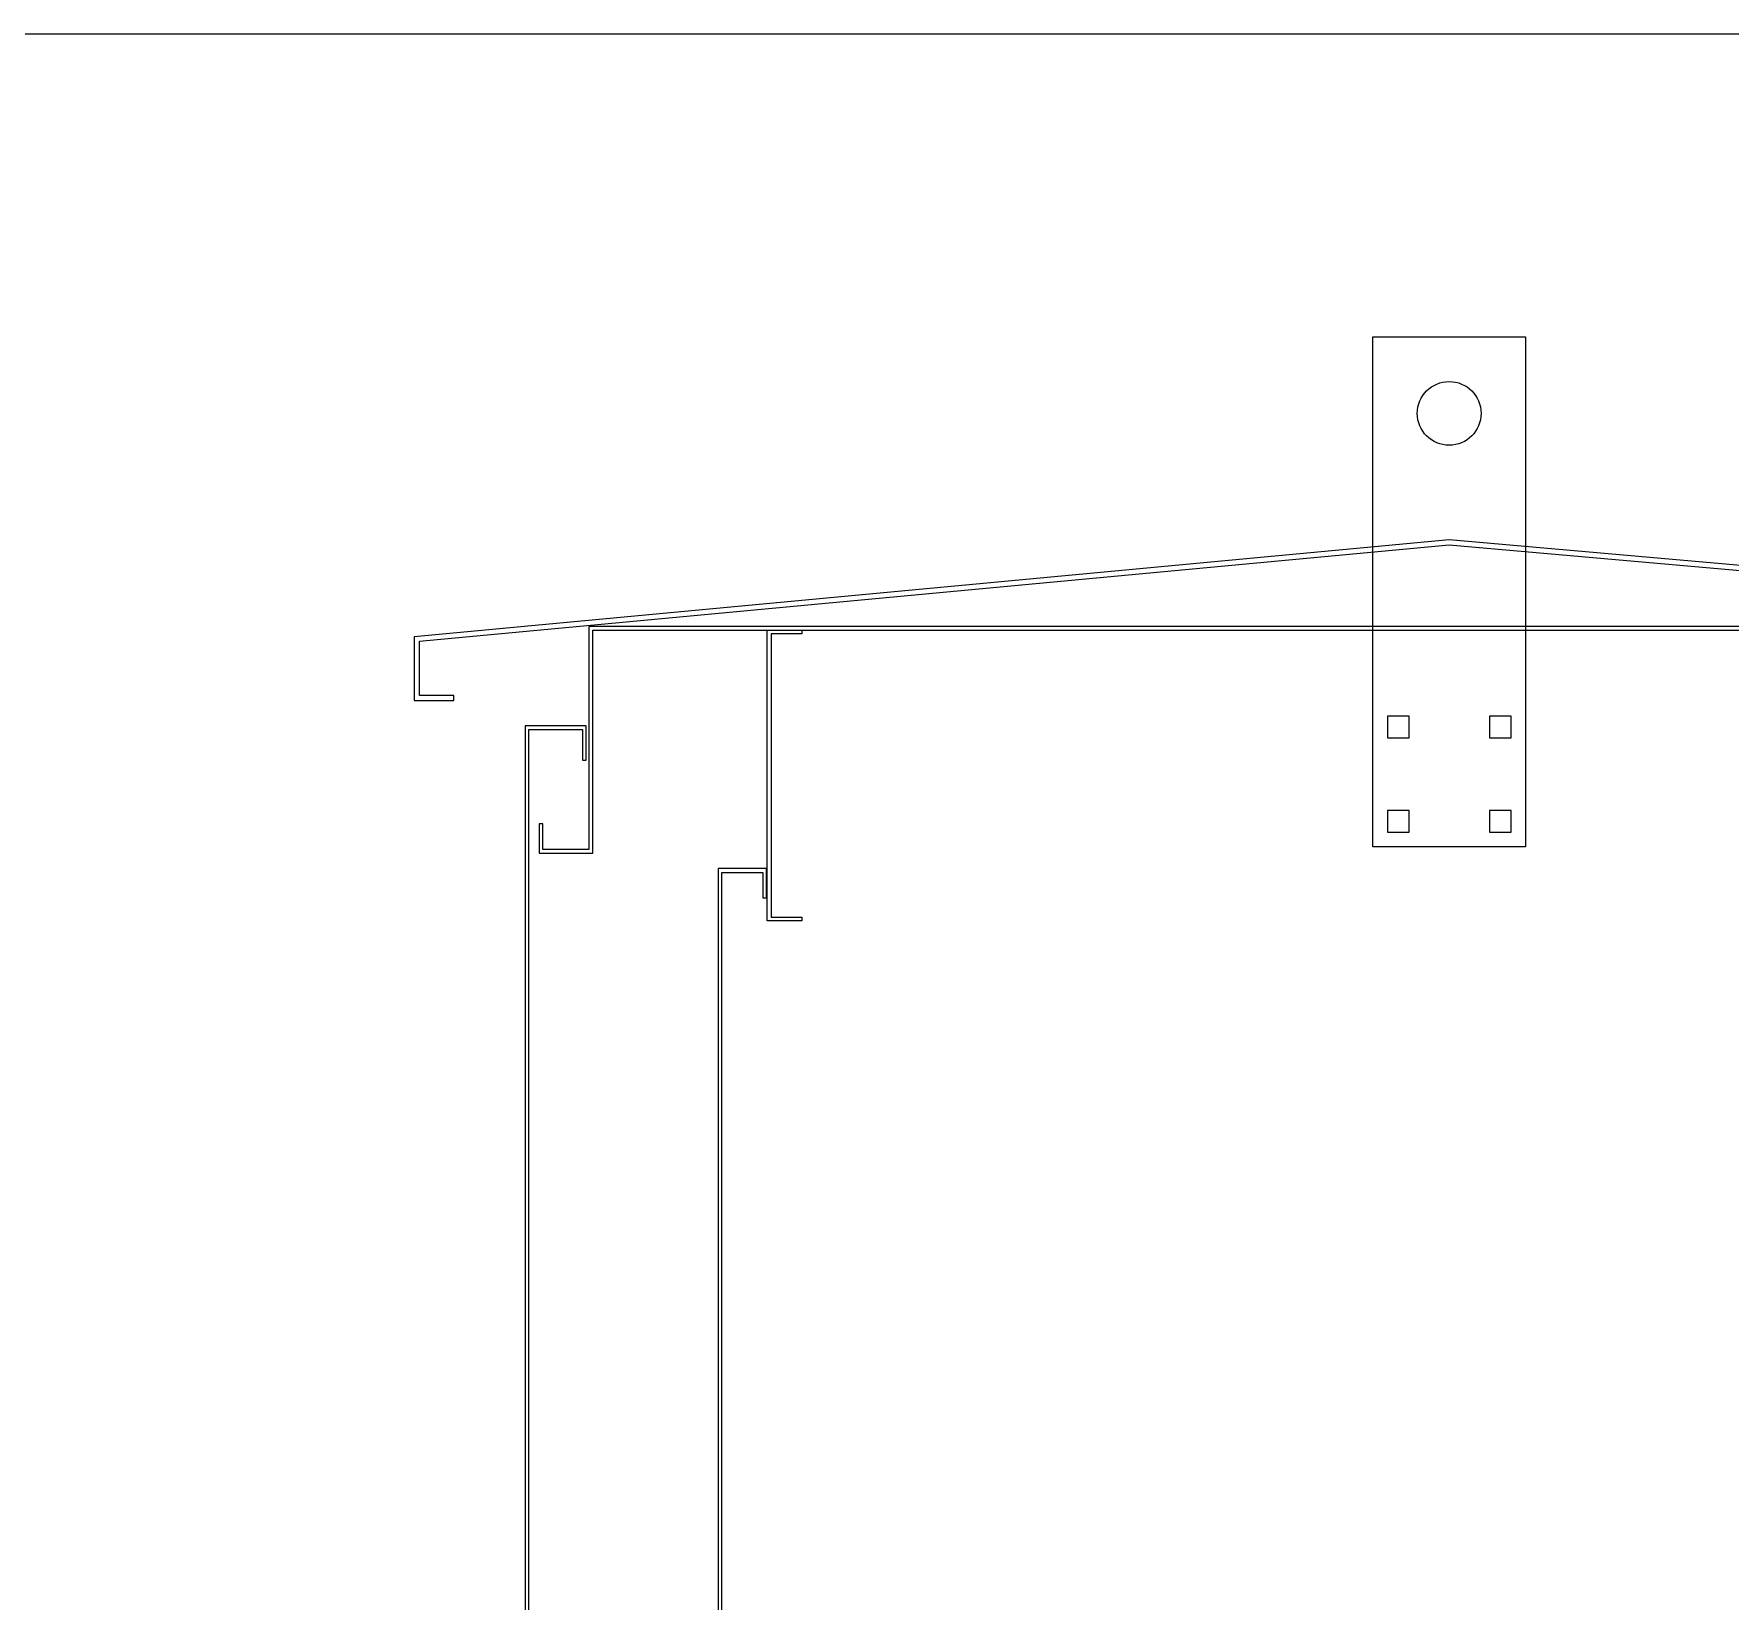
# Model space of a CAD drawing. Header units: millimetres. Extents: x 0 to 6126, y 0 to 4331.
# Drawn here: x 4795 to 5460, y 3717 to 4331 of the extents above; entities that cross this region are included whole.
import ezdxf
from ezdxf.enums import TextEntityAlignment as Align

# ---------------------------------------------------------------- set-up
doc = ezdxf.new("R2010")
doc.units = ezdxf.units.MM
doc.styles.add('Tahoma (Input Text)', font='tahoma.ttf')

# ---------------------------------------------------------------- blocks, each defined once
blk = doc.blocks.new('tq')
at = {"color": 8}
blk.add_lwpolyline([(-77186.98, 24323.41), (-77126.98, 24323.41), (-77126.98, 24123.41), (-77186.98, 24123.41)], close=True, dxfattribs=at)
at = {"color": 2}
for points in [[(-77181.23, 24166.16), (-77172.73, 24166.16), (-77172.73, 24174.66), (-77181.23, 24174.66)], [(-77141.23, 24166.16), (-77132.73, 24166.16), (-77132.73, 24174.66), (-77141.23, 24174.66)], [(-77181.23, 24129.16), (-77172.73, 24129.16), (-77172.73, 24137.66), (-77181.23, 24137.66)], [(-77141.23, 24129.16), (-77132.73, 24129.16), (-77132.73, 24137.66), (-77141.23, 24137.66)]]:
    blk.add_lwpolyline(points, close=True, dxfattribs=at)
blk.add_circle((-77156.98, 24293.41), 12.5, dxfattribs=at)
blk = doc.blocks.new('khungtenAsean2')
at = {"color": 7}
blk.add_lwpolyline([(0, 0), (2970, 0), (2970, -2100), (0, -2100)], close=True, dxfattribs=at)
at = {"color": 1, "style": 'Tahoma (Input Text)', "flags": 8}
for tag, p in [('#01', (137.05, -2021.28)), ('#03', (506.57, -2019.3)), ('#05', (1106.63, -2021.28)), ('#07', (1834.68, -2021.28)), ('#09', (2146.72, -2021.28)), ('#02', (98.46, -2081.28)), ('#04', (486.11, -2081.28)), ('#06', (1065.33, -2081.28)), ('#08', (1817.45, -2081.28)), ('#10', (2146.72, -2081.28))]:
    blk.add_attdef(tag, p, '', height=25, dxfattribs=at)
blk.add_attdef('#11', text='', height=25, dxfattribs=at).set_placement((2914.99, -2067.35), align=Align.CENTER)

msp = doc.modelspace()

# ---------------------------------------------------------------- linework, layer by layer
at = {"color": 7}
for points in [[(4959.53, 4071.88), (4946.03, 4071.88), (4946.03, 4093.1), (5350.03, 4130.89), (5755.03, 4095.3), (5755.03, 4074.08), (5741.53, 4074.08), (5741.53, 4072.08), (5757.03, 4072.08), (5757.03, 4097.08), (5350.03, 4132.91), (4944.03, 4094.88), (4944.03, 4069.88), (4959.53, 4069.88)], [(4993.03, 4021.46), (4993.03, 4009.96), (5014.03, 4009.96), (5014.03, 4097.46), (5686.03, 4097.46), (5686.03, 4011.46), (5654.53, 4011.46), (5654.53, 3978.46), (5666.03, 3978.46), (5666.03, 3979.96), (5656.03, 3979.96), (5656.03, 4009.96), (5687.53, 4009.96), (5687.53, 4098.96), (5012.53, 4098.96), (5012.53, 4011.46), (4994.53, 4011.46), (4994.53, 4021.46)], [(5010.03, 2513.96), (5010.03, 2501.96), (4989.03, 2501.96), (4989.03, 4058.46), (5010.03, 4058.46), (5010.03, 4046.46), (5011.53, 4046.46), (5011.53, 4059.96), (4987.53, 4059.96), (4987.53, 2500.46), (5011.53, 2500.46), (5011.53, 2513.96)]]:
    msp.add_lwpolyline(points, close=True, dxfattribs=at)
at = {"color": 3, "ltscale": 0.5}
msp.add_lwpolyline([(5096.03, 3983.46), (5082.53, 3983.46), (5082.53, 4097.46), (5096.03, 4097.46), (5096.03, 4095.96), (5084.03, 4095.96), (5084.03, 3984.96), (5096.03, 3984.96)], close=True, dxfattribs=at)
at = {"color": 6, "ltscale": 0.5}
msp.add_lwpolyline([(5082.23, 3992.46), (5082.23, 4003.96), (5063.23, 4003.96), (5063.23, 2557.96), (5082.23, 2557.96), (5082.23, 2569.46), (5080.73, 2569.46), (5080.73, 2559.46), (5064.73, 2559.46), (5064.73, 4002.46), (5080.73, 4002.46), (5080.73, 3992.46)], close=True, dxfattribs=at)

# ---------------------------------------------------------------- block references
at = {"color": 7, "xscale": 2.0625, "yscale": 2.0625, "zscale": 2.0625}
msp.add_blockref('khungtenAsean2', (0, 4331.25), dxfattribs=at)
msp.add_blockref('tq', (82507.02, -20110.95))

doc.saveas('drawing.dxf')
